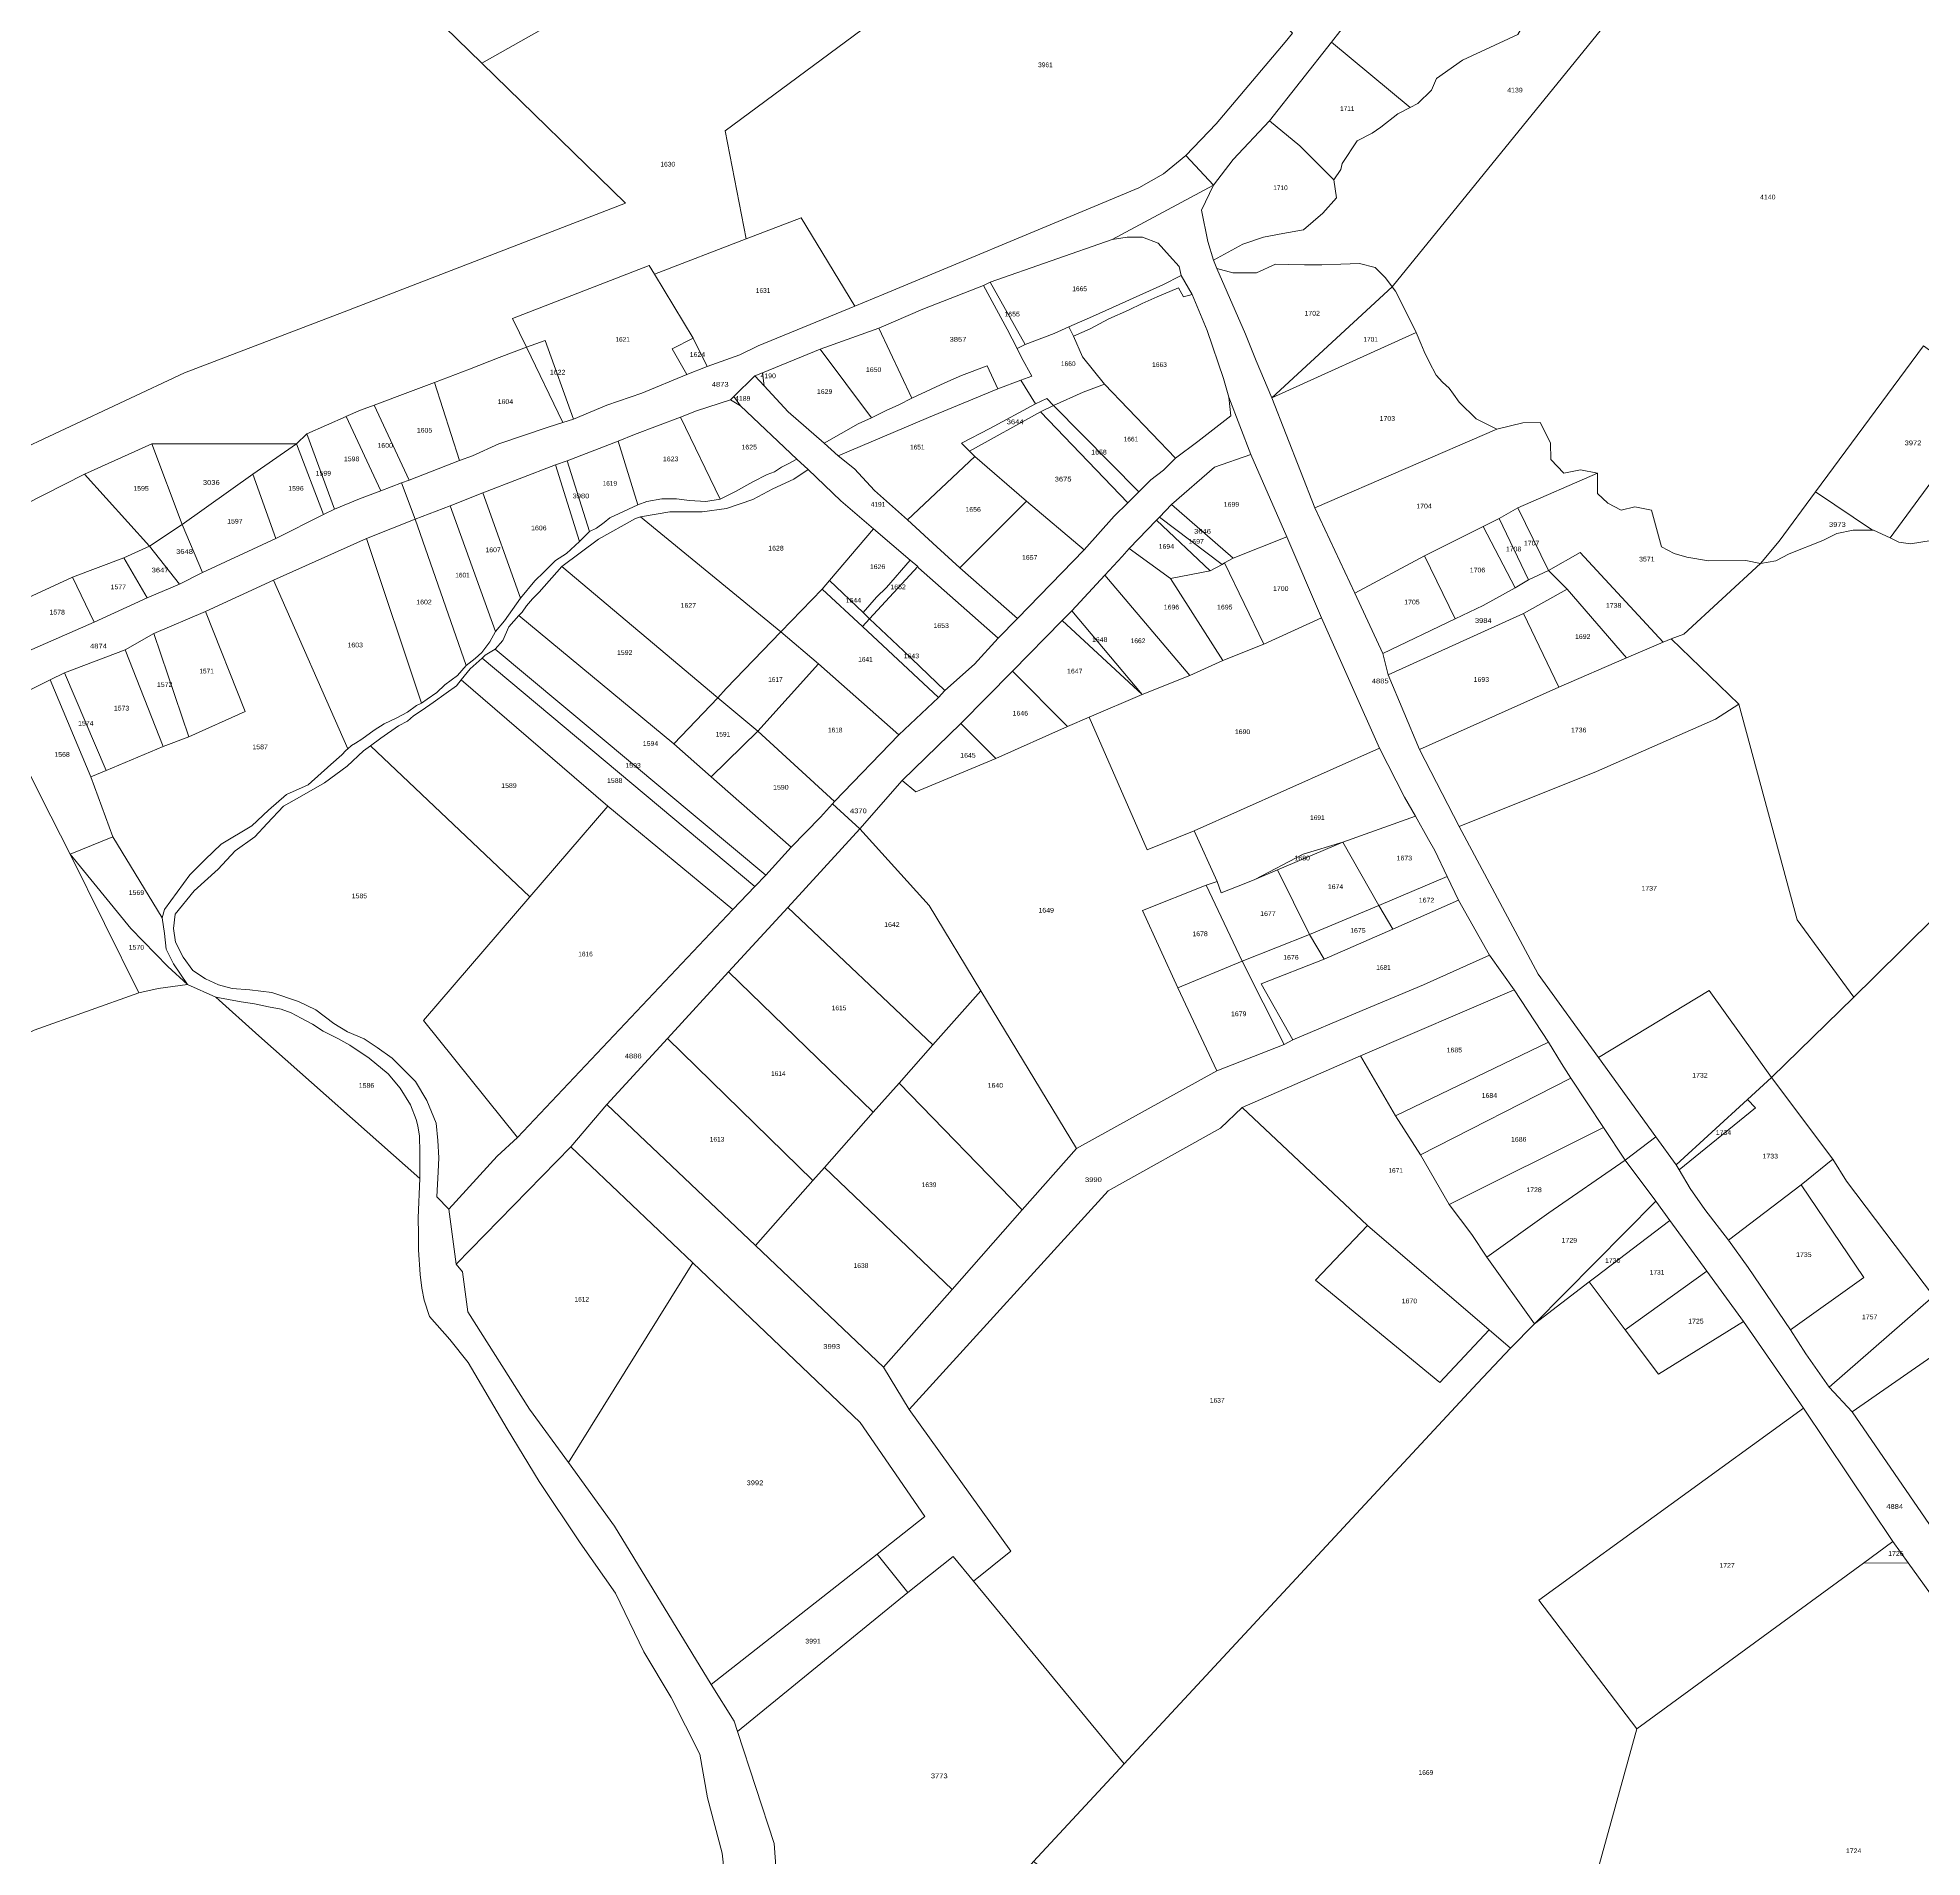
# Model space of a CAD drawing. Header units: metres. Extents: x 208626 to 229755, y 5040476 to 5064226.
# Drawn here: x 219358 to 219917, y 5055039 to 5055579 of the extents above; entities that cross this region are included whole.
import ezdxf

# ---------------------------------------------------------------- set-up
doc = ezdxf.new("R2010")
doc.units = ezdxf.units.M
doc.header["$LTSCALE"] = 0.56
doc.layers.add('6', color=7, linetype='Continuous', lineweight=13)
doc.layers.add('61', color=7, linetype='Continuous')

msp = doc.modelspace()

# ---------------------------------------------------------------- linework, layer by layer
at = {"layer": '6'}
for p, q in [((219469.8265, 5055436.3463), (219465.7621, 5055447.0489)), ((219862.9471, 5055381.3578), (219842.8949, 5055400.7632))]:
    msp.add_line(p, q, dxfattribs=at)
for points in [[(218573.6189, 5056127.6614), (218682.0284, 5056238.1261), (218683.6099, 5056236.5843), (218752.0036, 5056169.5889), (218778.7972, 5056143.0201), (219161.6707, 5055766.6746), (219223.1751, 5055831.333), (219266.2638, 5055789.3435), (219314.6718, 5055742.1704), (219354.8862, 5055702.9819), (219398.2825, 5055660.6926), (219441.6239, 5055618.4569), (219489.6435, 5055571.6622), (219532.2739, 5055530.1193), (219448.7699, 5055497.9058), (219401.3327, 5055479.7383), (219348.1761, 5055454.8422), (219293.6309, 5055430.6747)], [(219441.6239, 5055618.4569), (219490.4213, 5055719.138), (219505.0626, 5055713.1605), (219507.7347, 5055712.2384), (219509.9574, 5055711.4713), (219521.2586, 5055710.5022), (219531.697, 5055711.2004), (219538.0471, 5055712.7879), (219568.4284, 5055616.1869), (219489.6435, 5055571.6622)], [(219561.9266, 5055551.6377), (219683.5876, 5055641.7015), (219707.4574, 5055624.5617), (219697.7955, 5055613.4053), (219730.4061, 5055580.6261), (219728.2334, 5055577.9219), (219707.7094, 5055553.6352), (219698.7199, 5055544.2532), (219692.0696, 5055538.8818), (219684.743, 5055534.7214), (219672.6258, 5055529.6805), (219608.9961, 5055503.1031), (219600.3623, 5055499.5587), (219584.511, 5055525.7424), (219568.1684, 5055519.4912)], [(219741.9303, 5055577.8778), (219746.9168, 5055584.2243), (219756.1959, 5055595.0942), (219761.4496, 5055601.0365), (219770.7775, 5055612.3269), (219789.152, 5055597.5355), (219801.5297, 5055587.5715), (219797.3159, 5055580.2109), (219780.852, 5055572.5591), (219773.1903, 5055567.1233), (219771.6243, 5055563.6821), (219767.6244, 5055559.682), (219765.3226, 5055558.5311)], [(219723.5863, 5055554.531), (219741.9303, 5055577.8778), (219765.3226, 5055558.5311), (219761.6245, 5055556.6819), (219756.6247, 5055552.6818), (219754.0162, 5055550.8908), (219749.6248, 5055548.6817), (219745.1321, 5055541.9182), (219744.773, 5055540.115), (219742.6749, 5055537.0332), (219732.6004, 5055547.1077)], [(219703.3304, 5055528.0273), (219706.9408, 5055535.4383), (219712.7165, 5055543.1309), (219723.5863, 5055554.531), (219732.6004, 5055547.1077), (219742.6749, 5055537.0332), (219743.4702, 5055531.7308), (219739.3538, 5055527.1801), (219733.6608, 5055522.1865), (219727.5631, 5055521.126), (219721.7305, 5055520.0656), (219715.682, 5055517.956), (219706.9408, 5055513.2054), (219705.2306, 5055518.7161)], [(219540.9265, 5055509.0708), (219568.1684, 5055519.4912), (219584.511, 5055525.7424), (219600.3623, 5055499.5587), (219571.7194, 5055487.7946), (219566.2768, 5055485.1284), (219556.584, 5055481.6723), (219552.4309, 5055490.0938)], [(219640.6266, 5055506.6801), (219676.8321, 5055519.3624), (219681.3118, 5055520.0434), (219685.8868, 5055520.0434), (219690.5195, 5055518.2476), (219693.893, 5055514.5153), (219696.7523, 5055511.2747), (219697.3242, 5055508.6059), (219691.8581, 5055505.8657), (219670.9426, 5055496.4955), (219663.968, 5055493.4185), (219659.5646, 5055491.4758), (219651.031, 5055488.1293)], [(219498.7441, 5055495.9343), (219539.3543, 5055511.6642), (219540.9265, 5055509.0708), (219552.4309, 5055490.0938), (219546.1636, 5055486.9277), (219550.5423, 5055479.2294), (219537.1148, 5055473.6968), (219526.7875, 5055470.126), (219516.8179, 5055465.998), (219508.4605, 5055489.3611), (219502.8885, 5055487.3349)], [(219707.891, 5055510.735), (219712.6416, 5055509.4048), (219719.6725, 5055509.4048), (219725.3733, 5055512.0652), (219729.0842, 5055511.9007), (219733.924, 5055511.8465), (219739.0709, 5055511.8465), (219744.7896, 5055512.0372), (219750.2666, 5055512.2552), (219754.9843, 5055510.9954), (219758.0296, 5055507.9997), (219760.0157, 5055505.3185), (219724.266, 5055472.3697), (219719.5617, 5055483.3334), (219716.3876, 5055491.2687)], [(219607.5774, 5055493.0538), (219620.627, 5055498.6798), (219638.6267, 5055505.6801), (219645.6269, 5055492.6802), (219648.6215, 5055486.9359), (219649.9332, 5055484.3215), (219652.9736, 5055478.8108), (219649.6925, 5055477.5879), (219642.9023, 5055475.0103), (219639.6783, 5055481.859), (219632.1234, 5055478.9265), (219627.1037, 5055476.7512), (219623.0879, 5055474.9107), (219617.3373, 5055472.2065)], [(219638.6267, 5055505.6801), (219640.6266, 5055506.6801), (219651.031, 5055488.1293), (219648.6215, 5055486.9359), (219645.6269, 5055492.6802)], [(219665.3253, 5055490.5923), (219670.2886, 5055492.8083), (219675.8811, 5055495.769), (219681.6514, 5055498.3361), (219685.7503, 5055500.3746), (219690.1849, 5055502.3518), (219696.5432, 5055505.029), (219698.0491, 5055502.3518), (219700.559, 5055503.0211), (219705.0767, 5055492.3124), (219709.9291, 5055478.0898), (219711.5014, 5055472.5399), (219712.0715, 5055467.0292), (219702.2322, 5055459.3495), (219695.6741, 5055454.4568), (219674.5652, 5055476.3596), (219667.9856, 5055484.5115)], [(219724.266, 5055472.3697), (219760.0157, 5055505.3185), (219760.9756, 5055504.0441), (219764.6002, 5055496.8115), (219767.1159, 5055491.7304)], [(219590.0731, 5055486.7614), (219607.5774, 5055493.0538), (219617.3373, 5055472.2065), (219613.5114, 5055470.2545), (219609.702, 5055468.5524), (219605.3516, 5055466.3772)], [(219648.6215, 5055486.9359), (219651.031, 5055488.1293), (219659.5646, 5055491.4758), (219663.968, 5055493.4185), (219665.3253, 5055490.5923), (219667.9856, 5055484.5115), (219674.5652, 5055476.3596), (219668.1816, 5055473.9679), (219659.3973, 5055470.0583), (219657.4261, 5055472.0974), (219654.0429, 5055470.5603), (219649.6925, 5055477.5879), (219652.9736, 5055478.8108), (219649.9332, 5055484.3215)], [(219724.266, 5055472.3697), (219767.1159, 5055491.7304), (219768.5062, 5055488.4203), (219769.5158, 5055486.0701), (219770.9391, 5055483.0579), (219773.008, 5055479.0526), (219774.9609, 5055476.9838), (219776.8974, 5055475.1632), (219778.1718, 5055473.4089), (219779.9008, 5055471.0494), (219784.9694, 5055466.0583), (219791.0466, 5055463.0585), (219737.0195, 5055439.6889)], [(219475.5714, 5055476.9063), (219485.9243, 5055480.8882), (219494.7837, 5055484.2956), (219502.8885, 5055487.3349), (219513.7226, 5055465.0307), (219509.3525, 5055463.6651), (219494.7042, 5055458.6405), (219486.8447, 5055455.1474), (219482.9628, 5055453.7295)], [(219502.8885, 5055487.3349), (219508.4605, 5055489.3611), (219516.8179, 5055465.998), (219513.7226, 5055465.0307)], [(219546.1636, 5055486.9277), (219552.4309, 5055490.0938), (219556.584, 5055481.6723), (219550.5423, 5055479.2294)], [(219572.9671, 5055479.7541), (219590.0731, 5055486.7614), (219605.3516, 5055466.3772), (219601.4082, 5055464.6488), (219591.2851, 5055458.901), (219580.6095, 5055468.1846), (219573.4376, 5055475.896)], [(219885.6958, 5055444.4055), (219917.8159, 5055487.8049), (219938.6344, 5055472.6533), (219907.881, 5055430.7318), (219902.9447, 5055433.0488), (219902.6504, 5055433.0481)], [(219457.6537, 5055470.168), (219468.4431, 5055474.1646), (219475.5714, 5055476.9063), (219482.9628, 5055453.7295), (219468.001, 5055447.8885)], [(219564.508, 5055472.7166), (219570.7095, 5055478.8293), (219573.4376, 5055475.896), (219580.6095, 5055468.1846), (219591.2851, 5055458.901), (219595.4635, 5055455.1495), (219600.2898, 5055451.2682), (219606.2281, 5055444.8549), (219616.0732, 5055436.1565), (219624.7367, 5055428.0667), (219631.5762, 5055421.8775), (219648.6885, 5055406.8097), (219643.0061, 5055400.9677), (219619.3026, 5055421.8302), (219619.0995, 5055422.2757), (219616.8421, 5055424.1348), (219605.9906, 5055433.4533), (219596.2518, 5055441.767), (219586.513, 5055451.0307), (219583.1876, 5055454.1186), (219566.4738, 5055469.958)], [(219570.7095, 5055478.8293), (219572.9671, 5055479.7541), (219573.4376, 5055475.896)], [(219595.4635, 5055455.1495), (219622.2585, 5055466.4904), (219642.9023, 5055475.0103), (219649.6925, 5055477.5879), (219654.0429, 5055470.5603), (219640.4896, 5055463.198), (219632.0708, 5055458.8581), (219634.4174, 5055456.5257), (219636.048, 5055454.8667), (219616.0732, 5055436.1565), (219606.2281, 5055444.8549), (219600.2898, 5055451.2682)], [(219659.3973, 5055470.0583), (219668.1816, 5055473.9679), (219674.5652, 5055476.3596), (219695.6741, 5055454.4568), (219692.0928, 5055450.8377), (219688.3237, 5055448.0326), (219684.706, 5055444.4149)], [(219449.28, 5055466.8288), (219453.6289, 5055468.6772), (219457.6537, 5055470.168), (219468.001, 5055447.8885), (219465.7621, 5055447.0489), (219459.6734, 5055444.7657), (219449.3012, 5055466.7837)], [(219548.6185, 5055466.6296), (219553.3562, 5055468.4468), (219563.4724, 5055471.6959), (219566.4738, 5055469.958), (219583.1876, 5055454.1186), (219580.5747, 5055452.6934), (219578.6416, 5055451.7669), (219576.5419, 5055450.3672), (219574.3826, 5055449.5222), (219570.1483, 5055447.3738), (219564.9127, 5055444.5392), (219560.4444, 5055442.2018)], [(219563.4724, 5055471.6959), (219564.508, 5055472.7166), (219566.4738, 5055469.958)], [(219593.7918, 5055351.8195), (219594.3571, 5055352.4476), (219613.4775, 5055372.2649), (219625.2307, 5055383.3342), (219627.1309, 5055385.4719), (219635.9564, 5055393.2653), (219643.0061, 5055400.9677), (219648.6885, 5055406.8097), (219668.5218, 5055427.1915), (219677.4593, 5055437.1682), (219681.4432, 5055441.1521), (219684.706, 5055444.4149), (219688.3237, 5055448.0326), (219692.0928, 5055450.8377), (219695.6741, 5055454.4568), (219702.2322, 5055459.3495), (219712.0715, 5055467.0292), (219711.5014, 5055472.5399), (219718.0416, 5055455.5177), (219707.2264, 5055451.7883), (219694.4946, 5055440.6723), (219690.8515, 5055436.9129), (219690.0234, 5055436.0583), (219681.8384, 5055427.6176), (219679.7672, 5055425.2236), (219674.667, 5055419.664), (219664.8049, 5055409.0975), (219661.979, 5055406.2066), (219647.194, 5055391.1344), (219631.8725, 5055375.6368), (219614.4378, 5055358.7303), (219601.8993, 5055344.3709)], [(219632.0708, 5055458.8581), (219640.4896, 5055463.198), (219654.0429, 5055470.5603), (219657.4261, 5055472.0974), (219659.3973, 5055470.0583), (219655.5488, 5055468.2177), (219634.4174, 5055456.5257)], [(219655.5488, 5055468.2177), (219659.3973, 5055470.0583), (219684.706, 5055444.4149), (219681.4432, 5055441.1521)], [(219907.881, 5055430.7318), (219938.6344, 5055472.6533), (219956.7498, 5055459.4691), (219955.8492, 5055457.6465), (219954.9681, 5055455.8841), (219947.2848, 5055443.6637), (219944.0138, 5055440.0214), (219932.5589, 5055436.8416), (219926.0078, 5055433.8151), (219920.0313, 5055429.9457), (219913.9782, 5055429.0262), (219910.4536, 5055429.5243)], [(219437.6292, 5055461.6769), (219449.3012, 5055466.7837), (219459.6734, 5055444.7657), (219453.2902, 5055442.3438), (219445.9148, 5055439.2441)], [(219530.0643, 5055459.4815), (219534.9965, 5055461.4047), (219548.6185, 5055466.6296), (219560.4444, 5055442.2018), (219556.1942, 5055441.5213), (219551.332, 5055441.8566), (219547.4757, 5055442.3596), (219543.1165, 5055442.3596), (219538.5896, 5055441.5213), (219535.979, 5055440.6076)], [(219634.4174, 5055456.5257), (219655.5488, 5055468.2177), (219681.4432, 5055441.1521), (219677.4593, 5055437.1682), (219668.5218, 5055427.1915), (219651.3452, 5055441.653), (219636.048, 5055454.8667)], [(219737.0195, 5055439.6889), (219791.0466, 5055463.0585), (219798.8306, 5055464.9204), (219803.9768, 5055465.0239), (219807.0542, 5055458.9984), (219807.0801, 5055453.9815), (219810.9591, 5055449.999), (219815.9502, 5055450.9817), (219821.0188, 5055449.999), (219797.3283, 5055439.6889), (219791.7735, 5055436.5147), (219787.0123, 5055434.1341), (219769.5545, 5055425.4052), (219748.9226, 5055414.2957)], [(219371.6299, 5055449.6759), (219391.6296, 5055458.6762), (219400.6301, 5055434.6764), (219390.9593, 5055428.3153)], [(219391.6296, 5055458.6762), (219434.6293, 5055458.6769), (219421.6296, 5055449.6767), (219400.6301, 5055434.6764)], [(219421.6296, 5055449.6767), (219434.6293, 5055458.6769), (219442.6297, 5055437.6771), (219428.3985, 5055430.5369)], [(219434.6293, 5055458.6769), (219437.6292, 5055461.6769), (219445.9148, 5055439.2441), (219442.6297, 5055437.6771)], [(219515.002, 5055453.6081), (219530.0643, 5055459.4815), (219535.979, 5055440.6076), (219527.6291, 5055436.6784), (219525.98, 5055435.3573), (219523.6292, 5055433.6784), (219521.6293, 5055432.6783)], [(219489.9137, 5055444.0924), (219511.481, 5055452.4764), (219518.6294, 5055429.6783), (219514.7814, 5055426.0963), (219511.5004, 5055424.0761), (219508.0696, 5055420.587), (219505.3923, 5055418.0485), (219501.1479, 5055412.8057)], [(219511.481, 5055452.4764), (219515.002, 5055453.6081), (219521.6293, 5055432.6783), (219518.6294, 5055429.6783)], [(219616.0732, 5055436.1565), (219636.048, 5055454.8667), (219651.3452, 5055441.653), (219631.5762, 5055421.8775), (219624.7367, 5055428.0667)], [(219694.4946, 5055440.6723), (219707.2264, 5055451.7883), (219718.0416, 5055455.5177), (219728.7324, 5055431.1111), (219712.7734, 5055424.6976)], [(219872.6367, 5055270.4928), (219897.0542, 5055294.3711), (219903.0722, 5055300.2562), (220057.9053, 5055453.2861), (220058.005, 5055453.179), (220060.0847, 5055451.4992), (220164.3171, 5055350.5382), (220290.2986, 5055231.1709), (220263.455, 5055206.2447), (220070.7139, 5055029.966), (220038.7291, 5055076.4217), (220007.0791, 5055119.7323), (219977.9278, 5055161.377), (219947.2326, 5055206.4182), (219896.6441, 5055171.2353), (219889.7806, 5055178.6475), (219920.7232, 5055205.5957), (219894.9333, 5055239.7177), (219890.8207, 5055246.2519)], [(219306.6312, 5055416.6749), (219371.6299, 5055449.6759), (219390.9593, 5055428.3153), (219383.3103, 5055424.8385), (219368.0075, 5055419.0834), (219348.1664, 5055409.847), (219354.3894, 5055396.9531), (219332.1366, 5055387.5994)], [(219400.6301, 5055434.6764), (219421.6296, 5055449.6767), (219428.3985, 5055430.5369), (219406.7019, 5055420.5052)], [(219536.7114, 5055436.9524), (219545.42, 5055438.4415), (219550.8833, 5055438.4415), (219555.0786, 5055438.469), (219562.289, 5055439.5146), (219570.1483, 5055442.1343), (219576.0616, 5055445.3299), (219582.2374, 5055448.1803), (219586.513, 5055451.0307), (219596.2518, 5055441.767), (219605.9906, 5055433.4533), (219592.8705, 5055418.0676), (219590.7182, 5055415.5638), (219578.4369, 5055402.8118)], [(219797.3283, 5055439.6889), (219821.0188, 5055449.999), (219820.993, 5055443.9476), (219823.9928, 5055441.0771), (219827.9753, 5055438.9566), (219832.0612, 5055440.0169), (219837.0523, 5055439.0083), (219839.9745, 5055428.0694), (219843.776, 5055426.0781), (219847.4999, 5055425.0437), (219853.8874, 5055423.9834), (219865.0074, 5055424.0093), (219869.3328, 5055423.1034), (219846.6298, 5055402.1638), (219842.8949, 5055400.7632), (219840.4978, 5055399.7539), (219815.8474, 5055426.4029), (219806.454, 5055421.0408)], [(219480.1983, 5055440.285), (219489.9137, 5055444.0924), (219501.1479, 5055412.8057), (219496.3082, 5055406.1477), (219493.6559, 5055402.9422)], [(219631.5762, 5055421.8775), (219651.3452, 5055441.653), (219668.5218, 5055427.1915), (219648.6885, 5055406.8097)], [(219869.3328, 5055423.1034), (219874.8928, 5055429.8088), (219885.6958, 5055444.4055), (219902.6504, 5055433.0481), (219896.8933, 5055433.0346), (219892.0315, 5055432.026), (219887.9197, 5055429.9572), (219877.86, 5055426.0005), (219873.9809, 5055423.9317)], [(219455.3522, 5055430.5919), (219469.8265, 5055436.3463), (219484.9547, 5055392.8559), (219482.3799, 5055389.9024), (219478.669, 5055387.1003), (219476.2457, 5055384.8284), (219473.3679, 5055382.8594), (219471.7018, 5055381.7235)], [(219469.8265, 5055436.3463), (219480.1983, 5055440.285), (219493.6559, 5055402.9422), (219491.968, 5055399.8846), (219489.6304, 5055396.6779), (219487.6053, 5055394.9763), (219484.9547, 5055392.8559)], [(219513.3532, 5055422.2894), (219524.2652, 5055430.372), (219535.2363, 5055436.4914), (219536.7114, 5055436.9524), (219578.4369, 5055402.8118), (219562.1705, 5055386.0576), (219559.7391, 5055383.2943)], [(219681.8384, 5055427.6176), (219690.0234, 5055436.0583), (219705.9212, 5055420.9278), (219694.1083, 5055418.7375)], [(219690.0234, 5055436.0583), (219690.8515, 5055436.9129), (219709.4641, 5055422.8858), (219705.9212, 5055420.9278)], [(219690.8515, 5055436.9129), (219694.4946, 5055440.6723), (219712.7734, 5055424.6976), (219712.7615, 5055424.6929), (219710.2099, 5055423.3519), (219709.4641, 5055422.8858)], [(219787.0123, 5055434.1341), (219791.7735, 5055436.5147), (219800.5024, 5055418.2634), (219796.5348, 5055415.8828)], [(219791.7735, 5055436.5147), (219797.3283, 5055439.6889), (219806.454, 5055421.0408), (219800.5024, 5055418.2634)], [(219390.9593, 5055428.3153), (219400.6301, 5055434.6764), (219406.7019, 5055420.5052), (219399.8218, 5055417.0308)], [(219427.7538, 5055418.2059), (219455.3522, 5055430.5919), (219471.7018, 5055381.7235), (219470.2667, 5055380.9853), (219467.5747, 5055379.0074), (219464.3881, 5055377.3592), (219460.6451, 5055375.5893), (219457.6576, 5055373.6962), (219453.9743, 5055370.9525), (219452.0575, 5055369.8249), (219450.9299, 5055369.1484), (219449.8024, 5055368.1336)], [(219592.8705, 5055418.0676), (219605.9906, 5055433.4533), (219616.8421, 5055424.1348), (219609.8043, 5055416.0346), (219606.8338, 5055413.1515), (219602.8532, 5055408.5803)], [(219710.2099, 5055423.3519), (219712.7615, 5055424.6929), (219712.7734, 5055424.6976), (219728.7324, 5055431.1111), (219739.0172, 5055407.0018), (219721.8642, 5055399.2354)], [(219769.5545, 5055425.4052), (219787.0123, 5055434.1341), (219796.5348, 5055415.8828), (219787.0123, 5055410.7248), (219778.6802, 5055406.7571)], [(219368.0075, 5055419.0834), (219383.3103, 5055424.8385), (219390.2433, 5055412.9258), (219374.5072, 5055405.7419)], [(219383.3103, 5055424.8385), (219390.9593, 5055428.3153), (219399.8218, 5055417.0308), (219390.2433, 5055412.9258)], [(219602.8532, 5055408.5803), (219606.8338, 5055413.1515), (219609.8043, 5055416.0346), (219616.8421, 5055424.1348), (219619.0995, 5055422.2757), (219604.7664, 5055406.7621)], [(219674.667, 5055419.664), (219679.7672, 5055425.2236), (219681.8384, 5055427.6176), (219694.1083, 5055418.7375), (219709.6469, 5055394.3449), (219699.8506, 5055389.9016)], [(219748.9226, 5055414.2957), (219769.5545, 5055425.4052), (219778.6802, 5055406.7571), (219757.2547, 5055396.4412)], [(219806.454, 5055421.0408), (219815.8474, 5055426.4029), (219840.4978, 5055399.7539), (219829.5892, 5055395.1608), (219812.0087, 5055415.486)], [(219348.1664, 5055409.847), (219368.0075, 5055419.0834), (219374.5072, 5055405.7419), (219354.3894, 5055396.9531)], [(219500.6301, 5055407.6781), (219501.63, 5055408.6781), (219502.846, 5055410.5429), (219504.6299, 5055412.6781), (219506.6298, 5055414.6781), (219513.3532, 5055422.2894), (219559.7391, 5055383.2943), (219546.6077, 5055369.5573)], [(219604.7664, 5055406.7621), (219619.0995, 5055422.2757), (219619.3026, 5055421.8302), (219643.0061, 5055400.9677), (219635.9564, 5055393.2653), (219627.1309, 5055385.4719), (219614.8502, 5055397.1786)], [(219664.8049, 5055409.0975), (219674.667, 5055419.664), (219699.8506, 5055389.9016), (219685.7619, 5055384.2661)], [(219694.1083, 5055418.7375), (219705.9212, 5055420.9278), (219709.4641, 5055422.8858), (219710.2099, 5055423.3519), (219721.8642, 5055399.2354), (219709.6469, 5055394.3449)], [(219757.2547, 5055396.4412), (219778.6802, 5055406.7571), (219787.0123, 5055410.7248), (219796.5348, 5055415.8828), (219800.5024, 5055418.2634), (219806.454, 5055421.0408), (219812.0087, 5055415.486), (219799.0096, 5055408.3497), (219758.8418, 5055390.0929)], [(219373.4764, 5055359.8385), (219378.0064, 5055361.7144), (219395.0003, 5055368.7806), (219402.6316, 5055371.6766), (219419.3, 5055379.2117), (219407.557, 5055408.8812), (219427.7538, 5055418.2059), (219449.8024, 5055368.1336), (219449.2386, 5055367.6074), (219447.9981, 5055366.3501), (219444.8174, 5055363.4724), (219438.0774, 5055357.4139), (219431.6403, 5055354.5361), (219426.2634, 5055349.9165), (219421.2651, 5055345.2212), (219412.2532, 5055339.7686), (219407.4822, 5055335.3005), (219402.9383, 5055330.6809), (219395.3694, 5055320.4072), (219394.7057, 5055317.9185), (219380.0071, 5055342.0196)], [(219578.4369, 5055402.8118), (219590.7182, 5055415.5638), (219602.6642, 5055404.4868), (219625.2307, 5055383.3342), (219613.4775, 5055372.2649), (219589.6009, 5055393.3105)], [(219590.7182, 5055415.5638), (219592.8705, 5055418.0676), (219602.8532, 5055408.5803), (219604.7664, 5055406.7621), (219602.6642, 5055404.4868)], [(219799.0096, 5055408.3497), (219812.0087, 5055415.486), (219829.5892, 5055395.1608), (219809.5141, 5055386.4071)], [(219392.1649, 5055402.4003), (219407.557, 5055408.8812), (219419.3, 5055379.2117), (219402.6316, 5055371.6766)], [(219493.6304, 5055397.678), (219495.8903, 5055400.2991), (219497.6543, 5055404.3515), (219500.6301, 5055407.6781), (219546.6077, 5055369.5573), (219557.7717, 5055359.8185), (219581.5248, 5055338.9157), (219573.9442, 5055330.6429)], [(219661.979, 5055406.2066), (219664.8049, 5055409.0975), (219685.7619, 5055384.2661)], [(219758.8418, 5055390.0929), (219799.0096, 5055408.3497), (219809.5141, 5055386.4071), (219768.1321, 5055367.9012)], [(219383.6587, 5055397.5397), (219392.1649, 5055402.4003), (219402.6316, 5055371.6766), (219395.0003, 5055368.7806)], [(219559.7391, 5055383.2943), (219562.1705, 5055386.0576), (219578.4369, 5055402.8118), (219589.6009, 5055393.3105), (219571.5485, 5055373.3578)], [(219602.6642, 5055404.4868), (219604.7664, 5055406.7621), (219614.8502, 5055397.1786), (219627.1309, 5055385.4719), (219625.2307, 5055383.3342)], [(219647.194, 5055391.1344), (219661.979, 5055406.2066), (219685.7619, 5055384.2661), (219669.9937, 5055377.5083), (219663.5722, 5055374.7562)], [(219669.9937, 5055377.5083), (219685.7619, 5055384.2661), (219699.8506, 5055389.9016), (219709.6469, 5055394.3449), (219721.8642, 5055399.2354), (219739.0172, 5055407.0018), (219756.2556, 5055368.2899), (219701.2278, 5055343.7751), (219687.2044, 5055338.1088)], [(219365.6417, 5055390.6432), (219383.6587, 5055397.5397), (219395.0003, 5055368.7806), (219378.0064, 5055361.7144)], [(219489.7464, 5055395.0873), (219490.6345, 5055395.8851), (219493.6304, 5055397.678), (219573.9442, 5055330.6429), (219570.7163, 5055327.2612)], [(219768.1321, 5055367.9012), (219809.5141, 5055386.4071), (219829.5892, 5055395.1608), (219840.4978, 5055399.7539), (219842.8949, 5055400.7632), (219862.9471, 5055381.3578), (219855.967, 5055376.9531), (219820.7188, 5055361.4299), (219779.8682, 5055345.0897)], [(219361.4448, 5055388.5731), (219365.6417, 5055390.6432), (219378.0064, 5055361.7144), (219373.4764, 5055359.8385)], [(219483.5018, 5055388.6147), (219486.1664, 5055391.8714), (219489.7464, 5055395.0873), (219570.7163, 5055327.2612), (219564.2017, 5055320.4365), (219527.0874, 5055351.0558)], [(219571.5485, 5055373.3578), (219589.6009, 5055393.3105), (219613.4775, 5055372.2649), (219594.3571, 5055352.4476)], [(219631.8725, 5055375.6368), (219647.194, 5055391.1344), (219663.5722, 5055374.7562), (219642.263, 5055365.2464)], [(219345.3472, 5055380.6329), (219361.4448, 5055388.5731), (219373.4764, 5055359.8385), (219380.0071, 5055342.0196), (219367.3304, 5055336.8324), (219358.786, 5055353.7553)], [(219456.5144, 5055369.0383), (219459.6606, 5055371.2726), (219464.8861, 5055374.9077), (219467.5366, 5055376.3466), (219469.3542, 5055377.9369), (219471.8533, 5055379.603), (219475.2113, 5055381.9192), (219479.0477, 5055384.6012), (219482.0769, 5055386.8732), (219483.5018, 5055388.6147), (219527.0874, 5055351.0558), (219503.8909, 5055324.1479)], [(219311.4164, 5055365.9341), (219325.2464, 5055372.2172), (219345.3472, 5055380.6329), (219358.786, 5055353.7553), (219367.3304, 5055336.8324), (219387.7375, 5055295.6864), (219356.6218, 5055284.5704), (219352.4252, 5055282.6185), (219324.4777, 5055339.2662)], [(219546.6077, 5055369.5573), (219559.7391, 5055383.2943), (219571.5485, 5055373.3578), (219557.7717, 5055359.8185)], [(219779.8682, 5055345.0897), (219820.7188, 5055361.4299), (219855.967, 5055376.9531), (219862.9471, 5055381.3578), (219880.2208, 5055317.3552), (219897.0542, 5055294.3711), (219872.6367, 5055270.4928), (219854.176, 5055296.3829), (219821.2738, 5055276.4684), (219803.3631, 5055301.2419)], [(219601.8993, 5055344.3709), (219614.4378, 5055358.7303), (219618.4883, 5055355.3843), (219642.263, 5055365.2464), (219663.5722, 5055374.7562), (219669.9937, 5055377.5083), (219687.2044, 5055338.1088), (219701.2278, 5055343.7751), (219707.9945, 5055328.7006), (219704.7313, 5055327.6382), (219685.8387, 5055320.1266), (219696.3093, 5055297.1368), (219707.918, 5055272.5536), (219666.1911, 5055249.4223), (219637.7978, 5055296.2811), (219622.4785, 5055321.5632)], [(219614.4378, 5055358.7303), (219631.8725, 5055375.6368), (219642.263, 5055365.2464), (219618.4883, 5055355.3843)], [(219557.7717, 5055359.8185), (219571.5485, 5055373.3578), (219594.3571, 5055352.4476), (219593.7918, 5055351.8195), (219590.1818, 5055347.8083), (219581.5248, 5055338.9157)], [(219701.2278, 5055343.7751), (219756.2556, 5055368.2899), (219763.6261, 5055353.762), (219766.8722, 5055348.1242), (219745.3648, 5055340.3681), (219733.5483, 5055336.8842), (219719.1902, 5055329.3565), (219716.999, 5055328.431), (219709.2323, 5055325.3243), (219707.9945, 5055328.7006)], [(219479.8642, 5055231.4485), (219494.1484, 5055247.1357), (219500.1795, 5055252.7029), (219564.2017, 5055320.4365), (219570.7163, 5055327.2612), (219573.9442, 5055330.6429), (219581.5248, 5055338.9157), (219590.1818, 5055347.8083), (219593.7918, 5055351.8195), (219601.8993, 5055344.3709), (219580.4549, 5055321.0293), (219562.9187, 5055301.9418), (219544.7456, 5055282.1609), (219526.7161, 5055262.5364), (219516.0107, 5055249.9194), (219481.9831, 5055215.1271)], [(219472.3438, 5055287.4975), (219503.8909, 5055324.1479), (219527.0874, 5055351.0558), (219564.2017, 5055320.4365), (219500.1795, 5055252.7029)], [(219745.3648, 5055340.3681), (219766.8722, 5055348.1242), (219770.7748, 5055341.1544), (219772.6647, 5055337.9694), (219776.3369, 5055330.2138), (219755.9948, 5055321.6076)], [(219367.3304, 5055336.8324), (219380.0071, 5055342.0196), (219394.7057, 5055317.9185), (219395.3694, 5055313.273), (219395.8671, 5055308.6275), (219398.0239, 5055304.3138), (219402.1717, 5055298.1751), (219396.3648, 5055303.4842), (219385.4147, 5055314.7662)], [(219580.4549, 5055321.0293), (219601.8993, 5055344.3709), (219622.4785, 5055321.5632), (219637.7978, 5055296.2811), (219623.5661, 5055280.2005)], [(219719.1902, 5055329.3565), (219733.5483, 5055336.8842), (219745.3648, 5055340.3681), (219725.9002, 5055332.1906)], [(219725.9002, 5055332.1906), (219745.3648, 5055340.3681), (219755.9948, 5055321.6076), (219735.392, 5055313.0013)], [(219367.3304, 5055336.8324), (219385.4147, 5055314.7662), (219396.3648, 5055303.4842), (219402.1717, 5055298.1751), (219393.5443, 5055297.0137), (219387.7375, 5055295.6864)], [(219704.7313, 5055327.6382), (219707.9945, 5055328.7006), (219709.2323, 5055325.3243), (219716.999, 5055328.431), (219719.1902, 5055329.3565), (219725.9002, 5055332.1906), (219735.392, 5055313.0013), (219715.4296, 5055305.1036)], [(219755.9948, 5055321.6076), (219776.3369, 5055330.2138), (219779.7272, 5055323.1723), (219760.1676, 5055314.5661)], [(219685.8387, 5055320.1266), (219704.7313, 5055327.6382), (219715.4296, 5055305.1036), (219696.3093, 5055297.1368)], [(219562.9187, 5055301.9418), (219580.4549, 5055321.0293), (219623.5661, 5055280.2005), (219613.542, 5055268.8742), (219605.8894, 5055260.2275)], [(219721.0483, 5055298.3968), (219739.8255, 5055305.699), (219760.1676, 5055314.5661), (219779.7272, 5055323.1723), (219788.855, 5055306.8726), (219769.2954, 5055298.0056), (219749.2142, 5055289.6601), (219730.4369, 5055281.7059)], [(219735.392, 5055313.0013), (219755.9948, 5055321.6076), (219760.1676, 5055314.5661), (219739.8255, 5055305.699)], [(219715.4296, 5055305.1036), (219735.392, 5055313.0013), (219739.8255, 5055305.699), (219721.0483, 5055298.3968), (219730.4369, 5055281.7059), (219727.9488, 5055280.2927)], [(219608.9176, 5055184.5405), (219629.2872, 5055207.616), (219650.1462, 5055231.246), (219666.1911, 5055249.4223), (219707.918, 5055272.5536), (219727.9488, 5055280.2927), (219730.4369, 5055281.7059), (219749.2142, 5055289.6601), (219769.2954, 5055298.0056), (219788.855, 5055306.8726), (219796.1842, 5055296.5257), (219750.6102, 5055276.9503), (219715.4356, 5055261.657), (219709.0124, 5055255.5397), (219675.6729, 5055236.8818), (219616.5643, 5055171.9235)], [(219544.7456, 5055282.1609), (219562.9187, 5055301.9418), (219605.8894, 5055260.2275), (219591.3642, 5055243.8153), (219587.9462, 5055239.9533)], [(219696.3093, 5055297.1368), (219715.4296, 5055305.1036), (219727.9488, 5055280.2927), (219707.918, 5055272.5536)], [(219613.542, 5055268.8742), (219623.5661, 5055280.2005), (219637.7978, 5055296.2811), (219666.1911, 5055249.4223), (219650.1462, 5055231.246)], [(219750.6102, 5055276.9503), (219796.1842, 5055296.5257), (219806.4032, 5055281.0557), (219761.0173, 5055259.1196)], [(219821.2738, 5055276.4684), (219854.176, 5055296.3829), (219872.6367, 5055270.4928), (219865.5512, 5055264.0267), (219844.294, 5055244.6275), (219838.3258, 5055252.8826)], [(219410.6131, 5055294.3965), (219418.1862, 5055292.9765), (219422.0911, 5055292.3849), (219426.3101, 5055291.5374), (219430.0191, 5055290.8466), (219432.9774, 5055289.7816), (219435.9356, 5055288.125), (219439.2839, 5055286.4235), (219442.5155, 5055284.3172), (219446.8476, 5055282.0709), (219450.3775, 5055280.1455), (219456.1932, 5055276.2808), (219461.8497, 5055271.6772), (219465.3996, 5055267.4174), (219468.4484, 5055262.4544), (219470.1328, 5055258.0694), (219470.6061, 5055256.1761), (219471.0794, 5055253.0995), (219471.1977, 5055248.3664), (219471.1977, 5055240.5566), (219423.3927, 5055282.9185)], [(219526.7161, 5055262.5364), (219544.7456, 5055282.1609), (219587.9462, 5055239.9533), (219570.8617, 5055220.6493)], [(219761.0173, 5055259.1196), (219806.4032, 5055281.0557), (219810.2399, 5055274.6612), (219813.0535, 5055270.313), (219768.431, 5055247.6282)], [(219715.4356, 5055261.657), (219750.6102, 5055276.9503), (219761.0173, 5055259.1196), (219768.431, 5055247.6282), (219776.9569, 5055232.8008), (219783.6292, 5055223.9043), (219788.0775, 5055217.2319), (219802.301, 5055197.3781), (219795.1341, 5055190.2112), (219788.7819, 5055195.6356), (219752.684, 5055226.5971)], [(219591.3642, 5055243.8153), (219605.8894, 5055260.2275), (219613.542, 5055268.8742), (219650.1462, 5055231.246), (219629.2872, 5055207.616)], [(219768.431, 5055247.6282), (219813.0535, 5055270.313), (219822.7732, 5055255.7335), (219776.9569, 5055232.8008)], [(219845.2253, 5055243.0839), (219867.9089, 5055261.4876), (219865.5512, 5055264.0267), (219872.6367, 5055270.4928), (219890.8207, 5055246.2519), (219881.4601, 5055238.6248), (219859.8612, 5055222.2263), (219852.8012, 5055231.3761), (219848.5369, 5055237.5947)], [(219516.0107, 5055249.9194), (219526.7161, 5055262.5364), (219570.8617, 5055220.6493), (219608.9176, 5055184.5405), (219616.5643, 5055171.9235), (219646.7686, 5055129.8669), (219635.6097, 5055121.0144), (219629.5636, 5055128.3375), (219616.1819, 5055117.6322), (219607.0058, 5055129.0687), (219621.1523, 5055140.1898), (219602.0356, 5055168.1001), (219552.3324, 5055215.5094)], [(219616.5643, 5055171.9235), (219675.6729, 5055236.8818), (219709.0124, 5055255.5397), (219715.4356, 5055261.657), (219752.684, 5055226.5971), (219737.2475, 5055210.3337), (219774.1847, 5055180.0122), (219788.7819, 5055195.6356), (219795.1341, 5055190.2112), (219785.3729, 5055179.7774), (219771.049, 5055164.4304), (219680.3893, 5055066.7774), (219635.6097, 5055121.0144), (219646.7686, 5055129.8669)], [(219844.294, 5055244.6275), (219865.5512, 5055264.0267), (219867.9089, 5055261.4876), (219845.2253, 5055243.0839)], [(219776.9569, 5055232.8008), (219822.7732, 5055255.7335), (219829.1676, 5055246.0139), (219806.5021, 5055230.3692), (219788.0775, 5055217.2319), (219783.6292, 5055223.9043)], [(219481.9831, 5055215.1271), (219516.0107, 5055249.9194), (219552.3324, 5055215.5094), (219515.3168, 5055156.2025), (219503.7761, 5055172.1146), (219485.4241, 5055200.9808), (219483.8948, 5055212.8331)], [(219788.0775, 5055217.2319), (219806.5021, 5055230.3692), (219829.1676, 5055246.0139), (219838.283, 5055233.8601), (219802.301, 5055197.3781)], [(219878.2774, 5055195.6252), (219900.0912, 5055211.1504), (219881.4601, 5055238.6248), (219890.8207, 5055246.2519), (219894.9333, 5055239.7177), (219920.7232, 5055205.5957), (219889.7806, 5055178.6475), (219882.8814, 5055188.4634)], [(219570.8617, 5055220.6493), (219587.9462, 5055239.9533), (219591.3642, 5055243.8153), (219629.2872, 5055207.616), (219608.9176, 5055184.5405)], [(219802.301, 5055197.3781), (219838.283, 5055233.8601), (219842.4682, 5055228.1093), (219820.5203, 5055211.3467), (219818.5276, 5055209.8445)], [(219859.8612, 5055222.2263), (219881.4601, 5055238.6248), (219900.0912, 5055211.1504), (219878.2774, 5055195.6252), (219865.708, 5055214.167)], [(219818.5276, 5055209.8445), (219820.5203, 5055211.3467), (219842.4682, 5055228.1093), (219853.459, 5055213.0538), (219829.1763, 5055195.6489)], [(219737.2475, 5055210.3337), (219752.684, 5055226.5971), (219788.7819, 5055195.6356), (219774.1847, 5055180.0122)], [(219515.3168, 5055156.2025), (219552.3324, 5055215.5094), (219602.0356, 5055168.1001), (219621.1523, 5055140.1898), (219607.0058, 5055129.0687), (219557.685, 5055090.2954), (219529.0101, 5055137.3224)], [(219829.1763, 5055195.6489), (219853.459, 5055213.0538), (219864.3699, 5055198.1077), (219839.1051, 5055182.4131)], [(219653.4819, 5055037.7944), (219680.3893, 5055066.7774), (219771.049, 5055164.4304), (219785.3729, 5055179.7774), (219795.1341, 5055190.2112), (219802.301, 5055197.3781), (219818.5276, 5055209.8445), (219829.1763, 5055195.6489), (219839.1051, 5055182.4131), (219864.3699, 5055198.1077), (219882.1535, 5055172.4071), (219803.5188, 5055115.3448), (219832.6459, 5055077.1557), (219804.3732, 5054974.8094), (219787.9643, 5054975.0405), (219782.6487, 5054972.7294), (219778.0265, 5054972.0361), (219770.9949, 5054968.6453), (219765.7775, 5054964.1783), (219761.8486, 5054963.2538), (219759.3064, 5054961.636), (219756.302, 5054959.7871)], [(219896.6441, 5055171.2353), (219947.2326, 5055206.4182), (219977.9278, 5055161.377), (219926.2883, 5055128.0612)], [(219803.5188, 5055115.3448), (219882.1535, 5055172.4071), (219908.7158, 5055132.7536), (219899.9261, 5055126.3294), (219832.6459, 5055077.1557)], [(219557.685, 5055090.2954), (219607.0058, 5055129.0687), (219616.1819, 5055117.6322), (219565.5426, 5055076.4091), (219564.567, 5055079.3989)], [(219565.5426, 5055076.4091), (219616.1819, 5055117.6322), (219629.5636, 5055128.3375), (219635.6097, 5055121.0144), (219680.3893, 5055066.7774), (219653.4819, 5055037.7944), (219592.4681, 5054966.3308), (219580.2427, 5054973.1104), (219578.7133, 5055012.1083), (219576.4193, 5055043.0773)], [(219899.9261, 5055126.3294), (219908.7158, 5055132.7536), (219913.249, 5055126.4627)]]:
    msp.add_lwpolyline(points, close=True, dxfattribs=at)
for points in [[(219846.3041, 5055653.1204), (219849.789, 5055656.1696), (219853.2739, 5055661.397), (219856.5953, 5055664.213), (219861.6592, 5055667.5889), (219864.0308, 5055671.2528), (219881.398, 5055654.6754), (219760.0157, 5055505.3185), (219758.0296, 5055507.9997), (219754.9843, 5055510.9954), (219750.2666, 5055512.2552), (219744.7896, 5055512.0372), (219739.0709, 5055511.8465), (219733.924, 5055511.8465), (219729.0842, 5055511.9007), (219725.3733, 5055512.0652), (219719.6725, 5055509.4048), (219712.6416, 5055509.4048), (219707.891, 5055510.735), (219706.9408, 5055513.2054)], [(219917.8159, 5055487.8049), (219885.6958, 5055444.4055), (219874.8928, 5055429.8088), (219869.3328, 5055423.1034), (219865.0074, 5055424.0093), (219853.8874, 5055423.9834), (219847.4999, 5055425.0437), (219843.776, 5055426.0781), (219839.9745, 5055428.0694), (219837.0523, 5055439.0083), (219832.0612, 5055440.0169), (219827.9753, 5055438.9566), (219823.9928, 5055441.0771), (219820.993, 5055443.9476), (219821.0188, 5055449.999), (219815.9502, 5055450.9817), (219810.9591, 5055449.999), (219807.0801, 5055453.9815), (219807.0542, 5055458.9984), (219803.9768, 5055465.0239), (219798.8306, 5055464.9204), (219791.0466, 5055463.0585), (219784.9694, 5055466.0583), (219779.9008, 5055471.0494), (219778.1718, 5055473.4089), (219776.8974, 5055475.1632), (219774.9609, 5055476.9838), (219773.008, 5055479.0526), (219770.9391, 5055483.0579), (219769.5158, 5055486.0701), (219768.5062, 5055488.4203), (219767.1159, 5055491.7304), (219764.6002, 5055496.8115), (219760.9756, 5055504.0441), (219760.0157, 5055505.3185), (219881.398, 5055654.6754)], [(219683.5876, 5055641.7015), (219561.9266, 5055551.6377), (219568.1684, 5055519.4912), (219540.9265, 5055509.0708), (219539.3543, 5055511.6642), (219498.7441, 5055495.9343), (219502.8885, 5055487.3349), (219494.7837, 5055484.2956), (219485.9243, 5055480.8882), (219475.5714, 5055476.9063), (219468.4431, 5055474.1646), (219457.6537, 5055470.168), (219453.6289, 5055468.6772), (219449.28, 5055466.8288), (219449.3012, 5055466.7837), (219437.6292, 5055461.6769), (219434.6293, 5055458.6769), (219391.6296, 5055458.6762), (219371.6299, 5055449.6759), (219306.6312, 5055416.6749)], [(219348.1761, 5055454.8422), (219401.3327, 5055479.7383), (219448.7699, 5055497.9058), (219532.2739, 5055530.1193), (219489.6435, 5055571.6622), (219568.4284, 5055616.1869)], [(219746.9168, 5055584.2243), (219741.9303, 5055577.8778), (219723.5863, 5055554.531), (219712.7165, 5055543.1309), (219706.9408, 5055535.4383), (219698.7199, 5055544.2532), (219707.7094, 5055553.6352), (219728.2334, 5055577.9219), (219730.4061, 5055580.6261)], [(219706.9408, 5055513.2054), (219715.682, 5055517.956), (219721.7305, 5055520.0656), (219727.5631, 5055521.126), (219733.6608, 5055522.1865), (219739.3538, 5055527.1801), (219743.4702, 5055531.7308), (219742.6749, 5055537.0332), (219744.773, 5055540.115), (219745.1321, 5055541.9182), (219749.6248, 5055548.6817), (219754.0162, 5055550.8908), (219756.6247, 5055552.6818), (219761.6245, 5055556.6819), (219765.3226, 5055558.5311), (219767.6244, 5055559.682), (219771.6243, 5055563.6821), (219773.1903, 5055567.1233), (219780.852, 5055572.5591), (219797.3159, 5055580.2109)], [(219465.7621, 5055447.0489), (219468.001, 5055447.8885), (219482.9628, 5055453.7295), (219486.8447, 5055455.1474), (219494.7042, 5055458.6405), (219509.3525, 5055463.6651), (219513.7226, 5055465.0307), (219516.8179, 5055465.998), (219526.7875, 5055470.126), (219537.1148, 5055473.6968), (219550.5423, 5055479.2294), (219556.584, 5055481.6723), (219566.2768, 5055485.1284), (219571.7194, 5055487.7946), (219600.3623, 5055499.5587), (219608.9961, 5055503.1031), (219672.6258, 5055529.6805), (219684.743, 5055534.7214), (219692.0696, 5055538.8818), (219698.7199, 5055544.2532), (219706.9408, 5055535.4383), (219676.8321, 5055519.3624), (219640.6266, 5055506.6801), (219638.6267, 5055505.6801), (219620.627, 5055498.6798), (219607.5774, 5055493.0538), (219590.0731, 5055486.7614), (219572.9671, 5055479.7541), (219570.7095, 5055478.8293), (219564.508, 5055472.7166), (219563.4724, 5055471.6959), (219553.3562, 5055468.4468), (219548.6185, 5055466.6296), (219534.9965, 5055461.4047), (219530.0643, 5055459.4815), (219515.002, 5055453.6081), (219511.481, 5055452.4764), (219489.9137, 5055444.0924), (219480.1983, 5055440.285), (219469.8265, 5055436.3463)], [(219676.8321, 5055519.3624), (219706.9408, 5055535.4383), (219703.3304, 5055528.0273), (219705.2306, 5055518.7161), (219706.9408, 5055513.2054), (219707.891, 5055510.735), (219716.3876, 5055491.2687), (219719.5617, 5055483.3334), (219724.266, 5055472.3697), (219737.0195, 5055439.6889), (219748.9226, 5055414.2957), (219757.2547, 5055396.4412), (219758.8418, 5055390.0929), (219768.1321, 5055367.9012), (219779.8682, 5055345.0897), (219803.3631, 5055301.2419), (219821.2738, 5055276.4684), (219838.3258, 5055252.8826), (219829.1676, 5055246.0139), (219822.7732, 5055255.7335), (219813.0535, 5055270.313), (219810.2399, 5055274.6612), (219806.4032, 5055281.0557), (219796.1842, 5055296.5257), (219788.855, 5055306.8726), (219779.7272, 5055323.1723), (219776.3369, 5055330.2138), (219772.6647, 5055337.9694), (219770.7748, 5055341.1544), (219766.8722, 5055348.1242), (219763.6261, 5055353.762), (219756.2556, 5055368.2899), (219739.0172, 5055407.0018), (219728.7324, 5055431.1111), (219718.0416, 5055455.5177), (219711.5014, 5055472.5399), (219709.9291, 5055478.0898), (219705.0767, 5055492.3124), (219700.559, 5055503.0211), (219697.3242, 5055508.6059)], [(219697.3242, 5055508.6059), (219696.7523, 5055511.2747), (219693.893, 5055514.5153), (219690.5195, 5055518.2476), (219685.8868, 5055520.0434), (219681.3118, 5055520.0434), (219676.8321, 5055519.3624)], [(220057.9053, 5055453.2861), (219903.0722, 5055300.2562), (219897.0542, 5055294.3711), (219880.2208, 5055317.3552), (219862.9471, 5055381.3578)], [(219354.3894, 5055396.9531), (219374.5072, 5055405.7419), (219390.2433, 5055412.9258), (219399.8218, 5055417.0308), (219406.7019, 5055420.5052), (219428.3985, 5055430.5369), (219442.6297, 5055437.6771), (219445.9148, 5055439.2441), (219453.2902, 5055442.3438), (219459.6734, 5055444.7657), (219465.7621, 5055447.0489), (219469.8265, 5055436.3463), (219455.3522, 5055430.5919), (219427.7538, 5055418.2059), (219407.557, 5055408.8812), (219392.1649, 5055402.4003), (219383.6587, 5055397.5397), (219365.6417, 5055390.6432), (219361.4448, 5055388.5731), (219345.3472, 5055380.6329)], [(219842.8949, 5055400.7632), (219846.6298, 5055402.1638), (219869.3328, 5055423.1034), (219873.9809, 5055423.9317), (219877.86, 5055426.0005), (219887.9197, 5055429.9572), (219892.0315, 5055432.026), (219896.8933, 5055433.0346), (219902.6504, 5055433.0481), (219902.9447, 5055433.0488), (219907.881, 5055430.7318), (219910.4536, 5055429.5243), (219913.9782, 5055429.0262), (219920.0313, 5055429.9457)], [(219398.0702, 5055314.7491), (219398.5436, 5055319.0089), (219404.2234, 5055325.9904), (219411.3333, 5055332.3726), (219416.3426, 5055337.7996), (219422.1739, 5055341.9648), (219425.8204, 5055345.9336), (219430.7649, 5055351.098), (219436.1841, 5055354.1575), (219442.9241, 5055358.0197), (219449.6642, 5055362.9422), (219454.4352, 5055367.5618), (219456.5144, 5055369.0383), (219503.8909, 5055324.1479), (219472.3438, 5055287.4975), (219500.1795, 5055252.7029), (219494.1484, 5055247.1357), (219479.8642, 5055231.4485), (219476.2555, 5055235.1416), (219476.6555, 5055242.5802), (219476.8775, 5055246.7098), (219476.5226, 5055251.7979), (219476.0492, 5055257.0044), (219473.3277, 5055263.7492), (219469.8961, 5055269.3106), (219466.1096, 5055273.2155), (219463.033, 5055276.2921), (219458.5365, 5055279.487), (219454.6316, 5055281.9719), (219449.6829, 5055284.1238), (219445.6323, 5055286.5542), (219440.339, 5055290.6245), (219435.1414, 5055293.1394), (219427.2613, 5055295.822), (219420.6711, 5055296.5264), (219415.4646, 5055296.9997), (219411.4415, 5055298.0647), (219407.5366, 5055299.8396), (219403.75, 5055302.3245), (219400.9101, 5055306.2294)], [(219400.9101, 5055306.2294), (219398.6619, 5055310.7259), (219398.0702, 5055314.7491)], [(219356.6218, 5055284.5704), (219387.7375, 5055295.6864), (219393.5443, 5055297.0137), (219402.1717, 5055298.1751), (219410.6131, 5055294.3965), (219423.3927, 5055282.9185), (219471.1977, 5055240.5566), (219470.7244, 5055228.842), (219470.8427, 5055223.9905), (219470.8427, 5055219.3757), (219471.3161, 5055212.0393), (219471.7894, 5055208.0161), (219472.4994, 5055204.4662), (219474.1046, 5055199.6073), (219480.0724, 5055192.7516), (219485.5156, 5055185.8885), (219497.1118, 5055166.2458), (219506.6965, 5055150.6264), (219518.8749, 5055132.3542), (219529.3351, 5055117.4111), (219537.699, 5055099.993), (219545.8635, 5055086.4919), (219554.3832, 5055069.6892), (219556.6315, 5055056.6729), (219561.0124, 5055040.2141), (219563.6393, 5055015.68)], [(219938.7572, 5055091.0634), (219913.249, 5055126.4627), (219908.7158, 5055132.7536), (219882.1535, 5055172.4071), (219864.3699, 5055198.1077), (219853.459, 5055213.0538), (219842.4682, 5055228.1093), (219838.283, 5055233.8601), (219829.1676, 5055246.0139), (219838.3258, 5055252.8826), (219844.294, 5055244.6275), (219845.2253, 5055243.0839), (219848.5369, 5055237.5947), (219852.8012, 5055231.3761), (219859.8612, 5055222.2263), (219865.708, 5055214.167), (219878.2774, 5055195.6252), (219882.8814, 5055188.4634), (219889.7806, 5055178.6475), (219896.6441, 5055171.2353), (219926.2883, 5055128.0612)], [(219804.3732, 5054974.8094), (219832.6459, 5055077.1557), (219899.9261, 5055126.3294), (219913.249, 5055126.4627), (219938.7572, 5055091.0634), (219963.1966, 5055056.8483), (219978.2886, 5055031.5457)]]:
    msp.add_lwpolyline(points, dxfattribs=at)

# ---------------------------------------------------------------- texts
at = {"layer": '61'}
for s, width, p in [('3961', 1.05, (219654.8281, 5055570.5)), ('4139', 1.1, (219794.1719, 5055563)), ('1711', 0.85, (219744.5313, 5055557.5)), ('1630', 1.05, (219542.6563, 5055541)), ('4140', 1.1, (219869.25, 5055531.25)), ('1631', 0.95, (219571.0078, 5055503.5)), ('1665', 1.05, (219664.9844, 5055504)), ('1655', 1.1, (219644.8281, 5055496.5)), ('1702', 1.1, (219733.9531, 5055496.75)), ('1624', 1.1, (219551.375, 5055484.5)), ('3857', 1.2, (219628.5391, 5055489)), ('1622', 1.1, (219509.8594, 5055479.25)), ('1650', 1.1, (219603.7031, 5055480)), ('1660', 1.05, (219661.5938, 5055481.75)), ('1663', 1.05, (219688.7031, 5055481.5)), ('4873', 1.2, (219557.914, 5055475.6453)), ('4190', 1.1, (219572.3714, 5055478.1598)), ('1629', 1.1, (219589.1563, 5055473.5)), ('1604', 1.1, (219494.3281, 5055470.5)), ('4189', 1.1, (219564.8181, 5055471.4568)), ('1605', 1.1, (219470.3125, 5055462)), ('3644', 1.2, (219645.5156, 5055464.5)), ('1703', 1.1, (219756.2656, 5055465.5)), ('1600', 1.1, (219458.6406, 5055457.5)), ('1625', 1.1, (219566.7578, 5055457)), ('3972', 1.2, (219912.1719, 5055458.25)), ('1598', 1.1, (219448.6563, 5055453.5)), ('1623', 1.1, (219543.4141, 5055453.5)), ('1658', 1.1, (219670.6328, 5055455.5)), ('3036', 1.2, (219406.7813, 5055446.5)), ('1599', 1.1, (219440.2656, 5055449.25)), ('3675', 1.2, (219659.7578, 5055447.5)), ('1595', 1.1, (219386.125, 5055444.75)), ('1596', 1.1, (219432.125, 5055444.75)), ('3980', 1.2, (219516.5625, 5055442.5)), ('1699', 1.1, (219709.9688, 5055440)), ('1704', 1.1, (219767.1563, 5055439.5)), ('1597', 1.1, (219413.9922, 5055435)), ('1656', 1.1, (219633.25, 5055438.5)), ('3973', 1.2, (219889.7031, 5055434)), ('1606', 1.1, (219504.2656, 5055433)), ('1697', 1.1, (219699.4844, 5055429)), ('3646', 1.2, (219701.1641, 5055432)), ('1707', 1.1, (219799.1094, 5055428.5)), ('3648', 1.2, (219398.8281, 5055426)), ('1607', 1.1, (219490.6719, 5055426.5)), ('1628', 1.1, (219574.6953, 5055427)), ('1657', 1.1, (219650.0469, 5055424.25)), ('1694', 1.1, (219690.6328, 5055427.5)), ('1708', 1.1, (219793.75, 5055426.75)), ('3571', 1.1, (219833.3281, 5055423.75)), ('3647', 1.2, (219391.5625, 5055420.5)), ('1626', 1.1, (219604.8594, 5055421.5)), ('1706', 1.1, (219783.0469, 5055420.5)), ('1577', 1.1, (219379.3672, 5055415.5)), ('1644', 1.1, (219597.6797, 5055411.5)), ('1652', 1.1, (219610.9688, 5055415.5)), ('1700', 1.1, (219724.6094, 5055415)), ('1578', 1.1, (219361.2188, 5055408)), ('1602', 1.1, (219470.1563, 5055411)), ('1627', 1.1, (219548.6641, 5055410)), ('1696', 1.1, (219692.1563, 5055409.5)), ('1695', 1.1, (219707.9844, 5055409.5)), ('1705', 1.1, (219763.5703, 5055411)), ('1738', 1.1, (219823.4688, 5055410)), ('1653', 1.1, (219623.7578, 5055404)), ('3984', 1.2, (219784.5469, 5055405.5)), ('1692', 1.1, (219814.2969, 5055400.75)), ('4874', 1.2, (219373.276, 5055397.9409)), ('1603', 1.1, (219449.7344, 5055398.25)), ('1592', 1.1, (219529.7656, 5055396)), ('1643', 1.1, (219614.9063, 5055395)), ('1648', 1.1, (219670.8486, 5055399.8567)), ('1662', 1.05, (219682.3281, 5055399.5)), ('1647', 1.1, (219663.4375, 5055390.5)), ('1572', 1.1, (219393.1406, 5055386.5)), ('4885', 1.2, (219753.9409, 5055387.5745)), ('1693', 1.1, (219784.1797, 5055388)), ('1573', 1.1, (219380.3281, 5055379.5)), ('1646', 1.1, (219647.2656, 5055378)), ('1574', 1.1, (219369.7188, 5055375)), ('1690', 1.1, (219713.2578, 5055372.5)), ('1736', 1.1, (219813.1016, 5055373)), ('1587', 1.1, (219421.4922, 5055368)), ('1594', 1.1, (219537.4297, 5055369)), ('1568', 1.1, (219362.6719, 5055365.75)), ('1593', 1.1, (219532.25, 5055362.5)), ('1645', 1.1, (219631.7188, 5055365.5)), ('1589', 1.1, (219495.3906, 5055356.5)), ('1588', 1.1, (219526.8125, 5055358)), ('1590', 1.1, (219576.1406, 5055356)), ('4370', 1.2, (219598.9531, 5055349)), ('1680', 1.1, (219730.9766, 5055335)), ('1673', 1.1, (219761.3125, 5055335)), ('1569', 1.1, (219384.75, 5055324.75)), ('1585', 1.1, (219450.9844, 5055323.75)), ('1674', 1.1, (219740.875, 5055326.5)), ('1672', 1.1, (219767.8984, 5055322.5)), ('1737', 1.1, (219834.0234, 5055326)), ('1649', 1.1, (219654.9531, 5055319.5)), ('1677', 1.1, (219720.7969, 5055318.5)), ('1642', 1.1, (219609.125, 5055315.25)), ('1678', 1.1, (219700.6406, 5055312.5)), ('1675', 1.1, (219747.5156, 5055313.5)), ('1570', 1.1, (219384.75, 5055308.5)), ('1676', 1.1, (219727.625, 5055305.5)), ('1679', 1.1, (219712.125, 5055288.75)), ('1685', 1.1, (219776.1797, 5055278)), ('4886', 1.2, (219532.0748, 5055276.2262)), ('1586', 1.1, (219453.0781, 5055267.5)), ('1640', 1.1, (219639.8594, 5055267.5)), ('1732', 1.1, (219849.1016, 5055270.5)), ('1684', 1.1, (219786.5703, 5055264.5)), ('1686', 1.1, (219795.2891, 5055251.5)), ('1734', 1.1, (219856.1016, 5055253.5)), ('1733', 1.1, (219870, 5055246.5)), ('1639', 1.05, (219620.2734, 5055238)), ('3990', 1.2, (219668.7578, 5055239.5)), ('1728', 1.1, (219799.8359, 5055236.5)), ('1729', 1.1, (219810.3125, 5055221.5)), ('1730', 1.1, (219823.2031, 5055215.5)), ('1735', 1.1, (219879.9688, 5055217.25)), ('1638', 1.05, (219600.0469, 5055214)), ('1670', 1.1, (219762.8281, 5055203.5)), ('1757', 1.1, (219899.5, 5055198.75)), ('1725', 1.1, (219847.9219, 5055197.5)), ('3993', 1.2, (219591.0313, 5055190)), ('1637', 1.05, (219705.8438, 5055174)), ('3992', 1.2, (219568.2344, 5055149.5)), ('4884', 1.2, (219906.7316, 5055142.4757)), ('1726', 1.1, (219907.297, 5055128.5152)), ('1727', 1.1, (219857.1641, 5055125)), ('3991', 1.1, (219585.7031, 5055102.5)), ('3773', 1.2, (219622.9688, 5055062.5)), ('1669', 1.05, (219767.8125, 5055063.5)), ('1724', 1.1, (219894.75, 5055040.25))]:
    msp.add_text(s, height=1.4, dxfattribs=dict(at, width=width)).set_placement(p)
for s, p in [('1710', (219724.6641, 5055534)), ('1621', (219529.2969, 5055489)), ('1701', (219751.4375, 5055489)), ('1651', (219616.7969, 5055457)), ('1661', (219680.2477, 5055459.3774)), ('1619', (219525.4844, 5055446.25)), ('4191', (219605.1406, 5055440)), ('1601', (219481.7344, 5055419)), ('1571', (219405.7344, 5055390.5)), ('1641', (219601.4141, 5055394)), ('1617', (219574.6719, 5055388)), ('1618', (219592.4297, 5055373)), ('1591', (219559.0781, 5055371.75)), ('1691', (219735.625, 5055347)), ('1616', (219518.2656, 5055306.5)), ('1681', (219755.2578, 5055302.5)), ('1615', (219593.5703, 5055290.5)), ('1614', (219575.5313, 5055271)), ('1613', (219557.3359, 5055251.5)), ('1671', (219758.875, 5055242.25)), ('1731', (219836.5156, 5055212)), ('1612', (219517.1563, 5055204))]:
    msp.add_text(s, height=1.4, dxfattribs=at).set_placement(p)

doc.saveas('drawing.dxf')
